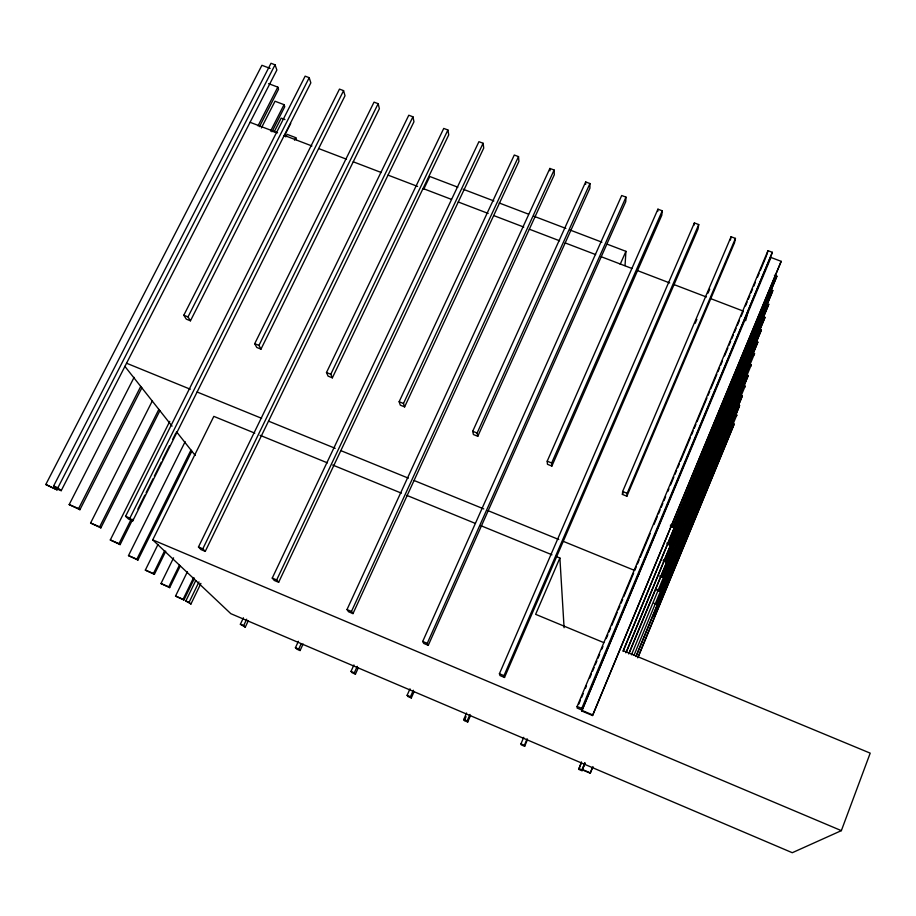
<?xml version="1.0" encoding="UTF-8"?>
<svg xmlns="http://www.w3.org/2000/svg" width="916" height="916" viewBox="0 0 916 916"><rect width="100%" height="100%" fill="white"/><g stroke="black" fill="none" stroke-linecap="round" stroke-linejoin="round"><path stroke-width="1.37" d="M585.679 184.265L585.679 181.941L589.95 183.544L589.915 188.192L477.786 436.291L473.412 434.539L472.713 431.276L585.679 181.941M584.855 762.856L582.152 769.772L590.236 773.218L592.434 767.562M592.549 715.533L781.188 261.335L770.963 257.476L581.774 710.988L592.549 715.533L781.188 261.335M625.994 197.135L625.743 201.703L428.264 645.333L423.765 643.433L422.711 641.44L621.701 195.52L625.994 197.135L427.245 643.353L428.264 645.333M625.044 265.571L625.926 251.339L607.239 244.206M622.388 494.411L622.64 491.503L731.071 236.752L735.445 238.4L734.506 242.763L626.876 496.22L622.388 494.411L623.51 491.778M626.876 496.22L627.151 493.312L735.445 238.4M657.711 211.436L657.94 209.18L662.257 210.806L661.776 215.306L551.867 466.072L547.436 464.286L547.207 461.195L657.94 209.18M639.059 573.874L639.288 572.34M694.053 225.141L694.397 222.931L698.736 224.569L698.038 229L504.521 677.462L499.964 675.539L499.415 673.741L694.397 222.931M730.384 240.026L731.071 236.752M653.955 615.689L653.806 616.388L736.876 414.822L736.567 415.91M656.394 604.239L742.361 395.849L656.394 604.239L654.001 603.255M659.188 591.163L748.246 375.468L659.188 591.163L656.703 590.144M659.612 576.004L662.199 577.057L662.383 576.175M665.463 561.771L761.425 329.806L665.463 561.771L663.104 560.821M669.218 544.15L669.001 545.18L768.833 304.135L669.218 544.15L666.756 543.154M670.294 526.059L672.859 527.089L776.894 276.22L774.398 275.269M745.681 320.692L747.731 312.803M766.829 254.957L767.974 250.663L772.371 252.324L581.774 710.988M737.265 404.609L739.567 405.502L739.246 406.624L636.013 656.589M744.891 387.044L745.246 385.842L633.975 655.375M750.971 365.999L751.349 364.694L631.467 654.814M754.189 354.87L754.578 353.507L662.199 577.057M770.333 289.548L772.783 290.475L772.303 292.124L623.086 651.448M776.894 276.22L672.859 527.089M254.774 433.131L213.829 416.368L152.72 539.879L230.821 613.674L792.283 852.716L841.357 830.64L870.2 753.147L623.189 650.658L772.783 290.475M637.719 657.837L734.277 423.833L638.143 657.104M590.236 773.218L592.961 766.623M584.889 763.349L582.164 770.825L578.729 769.36L581.442 761.883M578.729 769.36L581.465 762.753M628.662 653.932L757.933 341.897L629.109 653.326M582.152 769.772L584.889 763.165M636.036 656.188L739.567 405.502M625.857 652.833L765.055 317.234L626.304 652.261M767.974 250.663L577.114 706.476L577.149 708.057L581.774 710.003L581.763 708.434L772.371 252.324M578.798 704.129L580.446 700.202M581.534 697.58L583.183 693.652M585.381 688.408L586.469 685.786M589.767 677.932L591.415 673.993M592.503 671.371L594.152 667.443M595.251 664.821L596.9 660.894M597.988 658.272L599.637 654.345M601.835 649.101L602.934 646.478M606.22 638.624L607.869 634.685M608.957 632.074L610.606 628.136M611.705 625.513L617.189 612.415M618.289 609.793L619.937 605.865M621.025 603.243L622.674 599.316M623.773 596.694L633.643 573.107M636.391 566.546L634.742 570.485L563.26 541.333M637.502 563.913L639.15 559.962M640.25 557.329L650.177 533.627M654.035 524.41L657.345 516.51M658.444 513.876L660.092 509.926M661.203 507.292L662.852 503.342M663.951 500.709L665.611 496.758M667.81 491.491L668.909 488.858M670.569 484.908L673.878 477.007M674.977 474.374L676.626 470.423M677.737 467.79L679.386 463.84M680.485 461.206L690.412 437.516M691.511 434.882L693.16 430.932M694.271 428.299L695.92 424.348M697.019 421.715L706.946 398.013M708.045 395.38L709.705 391.43M710.805 388.796L716.862 374.312M717.972 371.678L719.621 367.728M720.72 365.095L722.38 361.144M724.579 355.877L727.888 347.977M728.987 345.343L730.647 341.393M731.747 338.76L733.407 334.809M734.506 332.176L736.155 328.226M737.265 325.604L739.464 320.337M741.113 316.386L743.323 311.119L710.77 298.65M745.51 305.887L747.147 301.971M748.246 299.36L749.883 295.444M750.971 292.834L752.62 288.918M753.708 286.307L755.345 282.391M757.532 277.159L759.181 273.243M760.269 270.632L766.28 256.274M523.734 737.323L520.952 743.861L521.261 744.857L524.662 746.3L524.376 745.315L527.147 738.777M524.662 746.3L527.444 739.727M695.198 323.302L696.87 319.352M708.057 293.086L709.705 289.181M504.521 677.462L503.995 675.676L698.736 224.569M555.92 556.413L559.882 558.027L535.631 614.327L603.793 642.62M470.549 715.476L467.71 722.026L467.149 720.915L469.965 714.434M467.71 722.026L464.343 720.583L463.759 719.472L466.576 712.992M464.343 720.583L466.049 716.655M551.867 466.072L551.661 462.992L662.257 210.806M620.201 264.289L625.926 251.339M410.013 688.809L407.116 695.324L407.964 696.549L411.307 697.969L414.192 691.454M411.307 697.969L410.46 696.755L413.356 690.24M353.942 664.947L351 671.405L352.122 672.733L355.431 674.142L358.374 667.649M477.786 436.291L477.11 433.05L589.95 183.544M355.431 674.142L354.32 672.825L357.263 666.356M347.004 609.552L549.886 168.441L554.123 170.032L554.306 174.75L352.981 613.617L348.538 611.739L347.004 609.552L351.481 611.441L352.981 613.617M351.481 611.441L554.123 170.032M298.41 641.303L295.421 647.715L296.807 649.146L300.082 650.543L303.093 644.051M404.62 406.887L403.487 403.475L518.513 156.613L514.288 155.022L399.147 401.723L400.303 405.147L404.62 406.887L518.903 161.388L518.513 156.613M300.082 650.543L298.719 649.112L301.101 643.982M278.647 582.301L483.717 148.106L483.11 143.262L478.919 141.682L272.258 578.076L274.262 580.446L278.647 582.301L276.678 579.931L272.258 578.076M248.316 620.705L245.259 627.162L243.633 625.628L246.69 619.193M276.678 579.931L483.11 143.262M245.259 627.162L240.37 624.243L243.427 617.808M326.485 372.537L443.745 128.423L447.913 129.992L448.725 134.892L332.348 377.839L328.088 376.121L326.485 372.537L330.779 374.266L332.348 377.839M330.779 374.266L447.913 129.992M423.661 189.349L429.81 176.502L457.828 187.196M200.913 583.412L190.94 604.01L189.062 602.373L198.967 581.923M205.253 551.375L202.814 548.821L412.933 116.801L408.788 115.233L198.463 546.989L200.925 549.554L205.253 551.375L413.952 121.771L412.933 116.801M194.467 578.282L183.921 600.003L183.097 599.293L193.665 577.527M190.94 604.01L185.834 600.988L195.749 580.561M180.234 566.031L169.678 587.637L168.796 586.87L179.376 565.229M183.921 600.003L175.54 596.076L187.425 571.676M169.678 587.637L160.976 583.549L173.571 557.855M260.968 349.145L379.384 108.718L378.159 103.691L374.037 102.134L254.705 343.706L256.755 347.45L260.968 349.145L258.953 345.412L254.705 343.706M165.727 551.272L154.38 574.355L153.43 573.542L164.674 550.688M154.38 574.355L145.335 570.096L157.999 544.436M258.953 345.412L378.159 103.691M191.856 451.176L137.904 560.054L136.885 559.172L190.975 450.054M132.786 520.838L345.011 95.745L343.58 90.65L339.481 89.104L125.584 516.292L128.503 519.04L132.786 520.838L129.889 518.112L125.584 516.292M137.904 560.054L128.492 555.611L185.135 441.684M132.786 519.246L120.122 544.619L110.298 539.959L169.758 421.349M129.889 518.112L343.58 90.65M120.122 544.619L119.023 543.657L131.091 519.509M137.858 509.101L144.82 495.144M146.091 492.613L153.064 478.656M154.323 476.125L161.296 462.168M162.556 459.626L169.529 445.68M172.7 439.337L175.861 432.993M159.876 410.689L100.852 527.891L99.661 526.849L158.846 409.383M294.505 140.159L295.765 137.663L287.097 134.354L285.803 136.896M183.818 315.23L305.142 76.154L309.207 77.688L310.845 82.852L190.448 320.806L186.28 319.123L183.818 315.23L188.009 316.913L190.448 320.806M188.009 316.913L309.207 77.688M284.315 136.095L290.716 123.454M100.852 527.891L90.592 523.013L152.445 400.681M141.854 387.857L79.91 509.708L78.616 508.586L140.732 386.438M270.598 131.08L284.04 104.664L275.018 101.229L261.381 127.954M271.995 131.801L284.762 106.691L284.04 104.664M274.056 132.156L281.178 118.118L284.968 119.572M258.014 125.858L277.8 87.123L268.606 83.642M259.457 126.648L278.556 89.241L277.8 87.123M79.91 509.708L69.169 504.59L134.102 377.346M61.212 490.678L57.88 487.781L275.04 64.807L270.999 63.284L53.632 485.984L56.975 488.904L61.212 490.678L276.872 70.028L275.04 64.807M45.8 484.495L57.078 489.877L45.8 484.495L261.919 65.299L270.128 68.402M463.164 189.234L493.85 200.936M499.186 202.974L528.532 214.172M533.868 216.21L565.882 228.428M569.889 229.962L601.904 242.179M250.068 122.297L277.571 132.82M284.258 135.385L311.921 145.965M318.654 148.552L346.466 159.201M353.244 161.789L381.228 172.506M388.04 175.116L417.593 186.417M423.043 188.513L451.485 199.39M458.263 201.989L488.171 213.439M493.69 215.558L523.769 227.065M529.322 229.195L559.584 240.782M565.183 242.923L595.629 254.579M601.251 256.732L631.88 268.457M637.536 270.621L669.688 282.93M674.039 284.59L706.396 296.979M399.147 401.723L403.487 403.475M472.713 431.276L477.11 433.05M547.207 461.195L551.661 462.992M622.64 491.503L627.151 493.312M670.523 524.925L673.1 525.967M663.298 559.871L665.669 560.832M126.557 363.228L190.288 389.22M197.1 392.002L261.621 418.314M268.525 421.131L335.21 448.325M340.844 450.626L408.353 478.152M414.055 480.488L483.751 508.907M488.182 510.716L558.771 539.501M656.864 589.332L659.36 590.351M260.052 435.295L327.424 462.866M332.703 465.03L401.391 493.151M406.67 495.316L475.358 523.425M480.637 525.589L551.959 554.787M53.632 485.984L57.88 487.781M198.463 546.989L202.814 548.821M422.711 641.44L427.245 643.353M499.415 673.741L503.995 675.676M577.114 706.476L581.763 708.434M581.774 710.324L592.572 714.881M69.169 504.59L78.616 508.586M152.72 539.879L841.357 830.64M90.592 523.013L99.661 526.849M110.298 539.959L119.023 543.657M128.492 555.611L136.885 559.172M145.335 570.096L153.43 573.542M160.976 583.549L168.796 586.87M175.54 596.076L183.097 599.293M582.152 769.394L590.248 772.852M185.834 600.988L189.062 602.373M240.37 624.243L243.633 625.628M295.421 647.715L298.719 649.112M351 671.405L354.32 672.825M407.116 695.324L410.46 696.755M463.759 719.472L467.149 720.915M520.952 743.861L524.376 745.315M578.706 768.478L582.152 769.955M124.862 366.354L172.059 426.112M176.49 431.722L195.211 455.424M295.765 137.663L296.429 139.553M559.882 558.027L564.084 627.712M549.886 168.441L549.978 170.8"/></g></svg>
